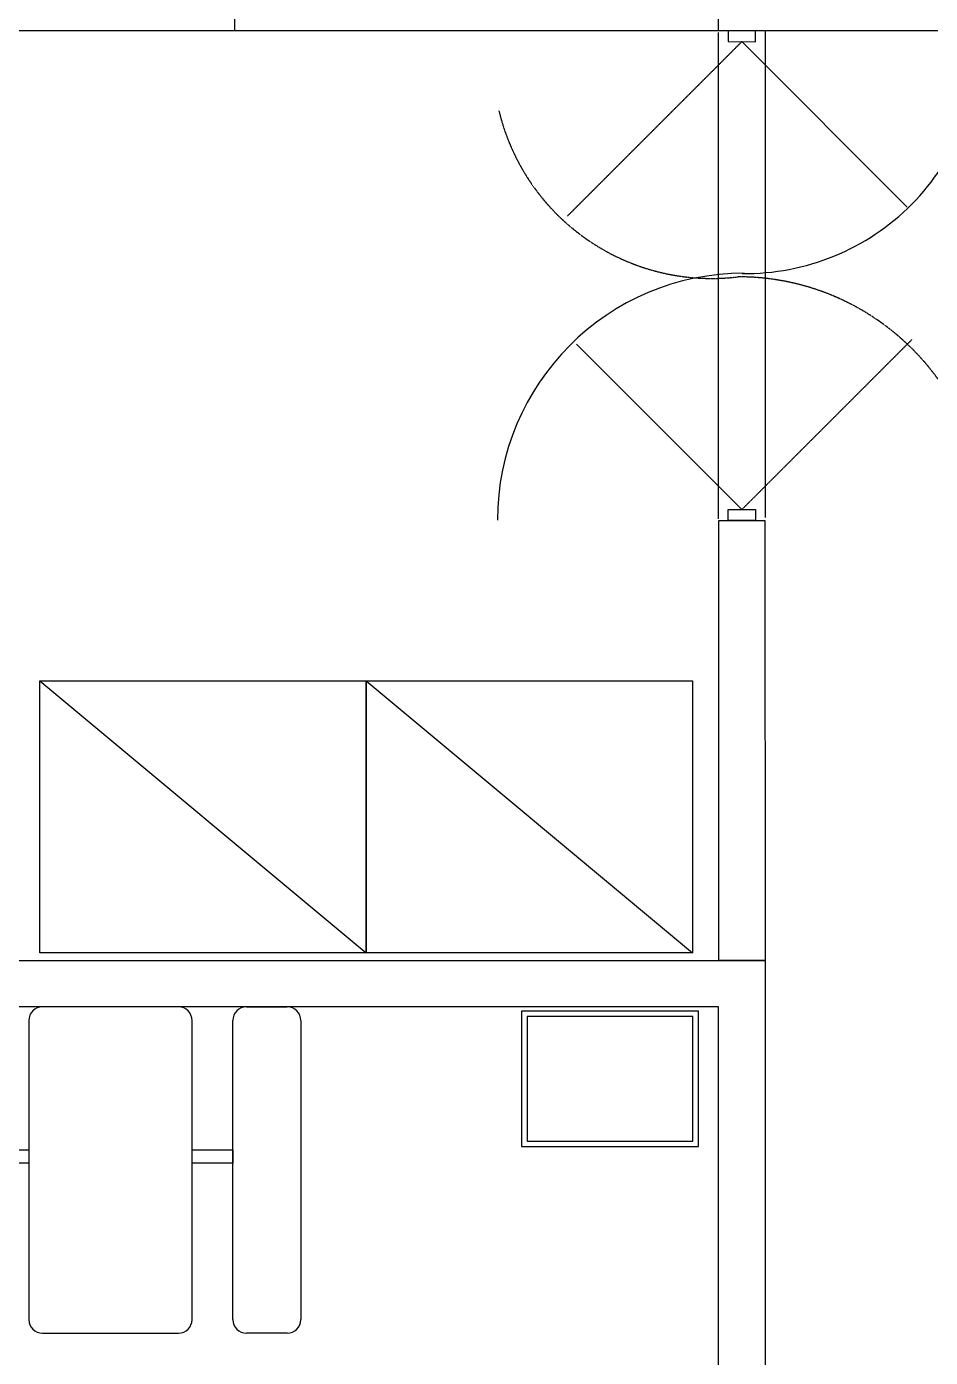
# Model space of a CAD drawing. Header units: millimetres. Extents: x -155 to 94595, y -3153 to 63413.
# Drawn here: x 83050 to 86373, y 46939 to 51832 of the extents above; entities that cross this region are included whole.
import ezdxf

# ---------------------------------------------------------------- set-up
doc = ezdxf.new("R2010")
doc.units = ezdxf.units.MM
doc.linetypes.add('REFERENCIA CAMPECHE$0$Ca-mx-xgroc$0$HIDDEN', pattern=[0.375, 0.25, -0.125])
for name, color, linetype in [('door', 252, 'Continuous'), ('int', 185, 'Continuous'), ('wall', 5, 'Continuous')]:
    doc.layers.add(name, color=color, linetype=linetype)

msp = doc.modelspace()

# ---------------------------------------------------------------- linework, layer by layer
at = {"layer": 'door'}
for p, q in [((85594.379, 51816.989), (83815.097, 51816.989)), ((85594.379, 50022.258), (85594.379, 51811.164)), ((85680.097, 51777.107), (86288.209, 51168.995)), ((85765.097, 51816.909), (85765.097, 50027.922)), ((85680.097, 50057.07), (85071.91, 50665.182))]:
    msp.add_line(p, q, dxfattribs=at)
at = {"layer": 'door', "linetype": 'REFERENCIA CAMPECHE$0$Ca-mx-xgroc$0$HIDDEN'}
for p, q in [((85680.097, 51777.107), (85038.28, 51135.29)), ((85680.097, 50057.07), (86305.14, 50682.113))]:
    msp.add_line(p, q, dxfattribs=at)
at = {"layer": 'door'}
for points in [[(85730.097, 51816.989), (85630.097, 51816.989), (85630.097, 51777.145), (85730.097, 51777.07)], [(85730.097, 50016.989), (85630.097, 50016.989), (85630.097, 50057.07), (85730.097, 50057.07)]]:
    msp.add_lwpolyline(points, close=True, dxfattribs=at)
for centre, radius, start, end in [((85693.678, 51784.253), 859.717, 269.170147, 1.330149), ((85688.84, 50018.096), 907.666, 90, 180)]:
    msp.add_arc(centre, radius, start, end, dxfattribs=at)
at = {"layer": 'door', "linetype": 'REFERENCIA CAMPECHE$0$Ca-mx-xgroc$0$HIDDEN'}
for centre, radius, start, end in [((85569.081, 51711.448), 804.897, 193.487268, 276.882538), ((85665.46, 50004.686), 907.666, 0, 89.995281)]:
    msp.add_arc(centre, radius, start, end, dxfattribs=at)
at = {"layer": 'int'}
for p, q in [((83098.476, 48426.989), (83098.476, 49426.989)), ((83098.476, 49426.989), (84298.476, 49426.989)), ((83098.476, 49426.989), (84298.476, 48426.989)), ((84298.476, 49426.989), (84298.476, 48426.989)), ((84298.476, 49426.989), (85498.476, 48426.989)), ((84298.476, 48426.989), (84298.476, 49426.989)), ((84298.476, 49426.989), (85498.476, 49426.989)), ((85498.476, 49426.989), (85498.476, 48426.989)), ((84298.476, 48426.989), (83098.476, 48426.989)), ((85498.476, 48426.989), (84298.476, 48426.989)), ((83608.321, 48227.894), (83108.321, 48227.894)), ((83858.321, 48227.894), (84008.321, 48227.894)), ((85519.959, 48212.039), (84869.959, 48212.039)), ((84869.959, 48212.039), (84869.959, 47714.407)), ((85519.959, 47714.407), (85519.959, 48212.039)), ((83058.321, 48177.894), (83058.321, 47077.894)), ((83658.321, 47077.894), (83658.321, 48177.894)), ((83808.321, 47077.894), (83808.321, 48177.894)), ((84058.321, 48177.894), (84058.321, 47077.894)), ((85499.959, 48192.039), (84889.959, 48192.039)), ((84889.959, 48192.039), (84889.959, 47734.407)), ((85499.959, 47734.407), (85499.959, 48192.039)), ((84869.959, 47714.407), (85519.959, 47714.407)), ((84889.959, 47734.407), (85499.959, 47734.407)), ((82908.321, 47702.894), (83058.321, 47702.894)), ((83058.321, 47702.894), (83058.321, 47652.894)), ((83658.321, 47652.894), (83658.321, 47702.894)), ((83658.321, 47702.894), (83808.321, 47702.894)), ((83808.321, 47702.894), (83808.321, 47652.894)), ((83058.321, 47652.894), (82908.321, 47652.894)), ((83808.321, 47652.894), (83658.321, 47652.894)), ((83108.321, 47027.894), (83608.321, 47027.894)), ((84008.321, 47027.894), (83858.321, 47027.894))]:
    msp.add_line(p, q, dxfattribs=at)
for centre, start, end in [((83108.321, 48177.894), 90, 180), ((83608.321, 48177.894), 360, 90), ((83858.321, 48177.894), 90, 180), ((84008.321, 48177.894), 360, 90), ((83108.321, 47077.894), 180, 270), ((83608.321, 47077.894), 270, 0), ((83858.321, 47077.894), 180, 270), ((84008.321, 47077.894), 270, 0)]:
    msp.add_arc(centre, 50, start, end, dxfattribs=at)
at = {"layer": 'wall'}
for points in [[(87434.86, 54583.999), (87435.097, 51816.989), (85594.379, 51816.989), (85594.926, 51986.989), (87265.097, 51986.989), (87264.86, 54583.999)], [(80229.478, 51816.989), (74545.097, 51816.989), (74545.097, 51986.989), (74545.097, 51986.989), (74545.097, 51986.989), (83815.097, 51986.989), (83815.097, 51816.989), (80399.478, 51816.989), (80399.478, 50876.979), (80229.478, 50876.979)], [(85765.097, 48397.894), (85595.097, 48397.894), (85595.097, 50016.989), (85764.677, 50016.989)], [(73263.756, 30098.557), (73093.232, 30098.557), (73093.232, 44976.989), (73265.005, 44976.989), (73265.097, 43006.989), (75895.097, 43006.989), (75895.097, 48397.894), (80229.478, 48397.894), (80229.478, 49397.989), (80399.478, 49397.989), (80400.836, 48397.894), (85765.097, 48397.894), (85765.097, 44756.989), (85595.097, 44756.989), (85594.187, 48227.894), (76065.097, 48227.894), (76065.097, 42956.989), (85765.097, 42956.989), (85765.097, 42836.989), (74037.114, 42836.989), (73263.756, 42836.989)]]:
    msp.add_lwpolyline(points, close=True, dxfattribs=at)

doc.saveas('drawing.dxf')
